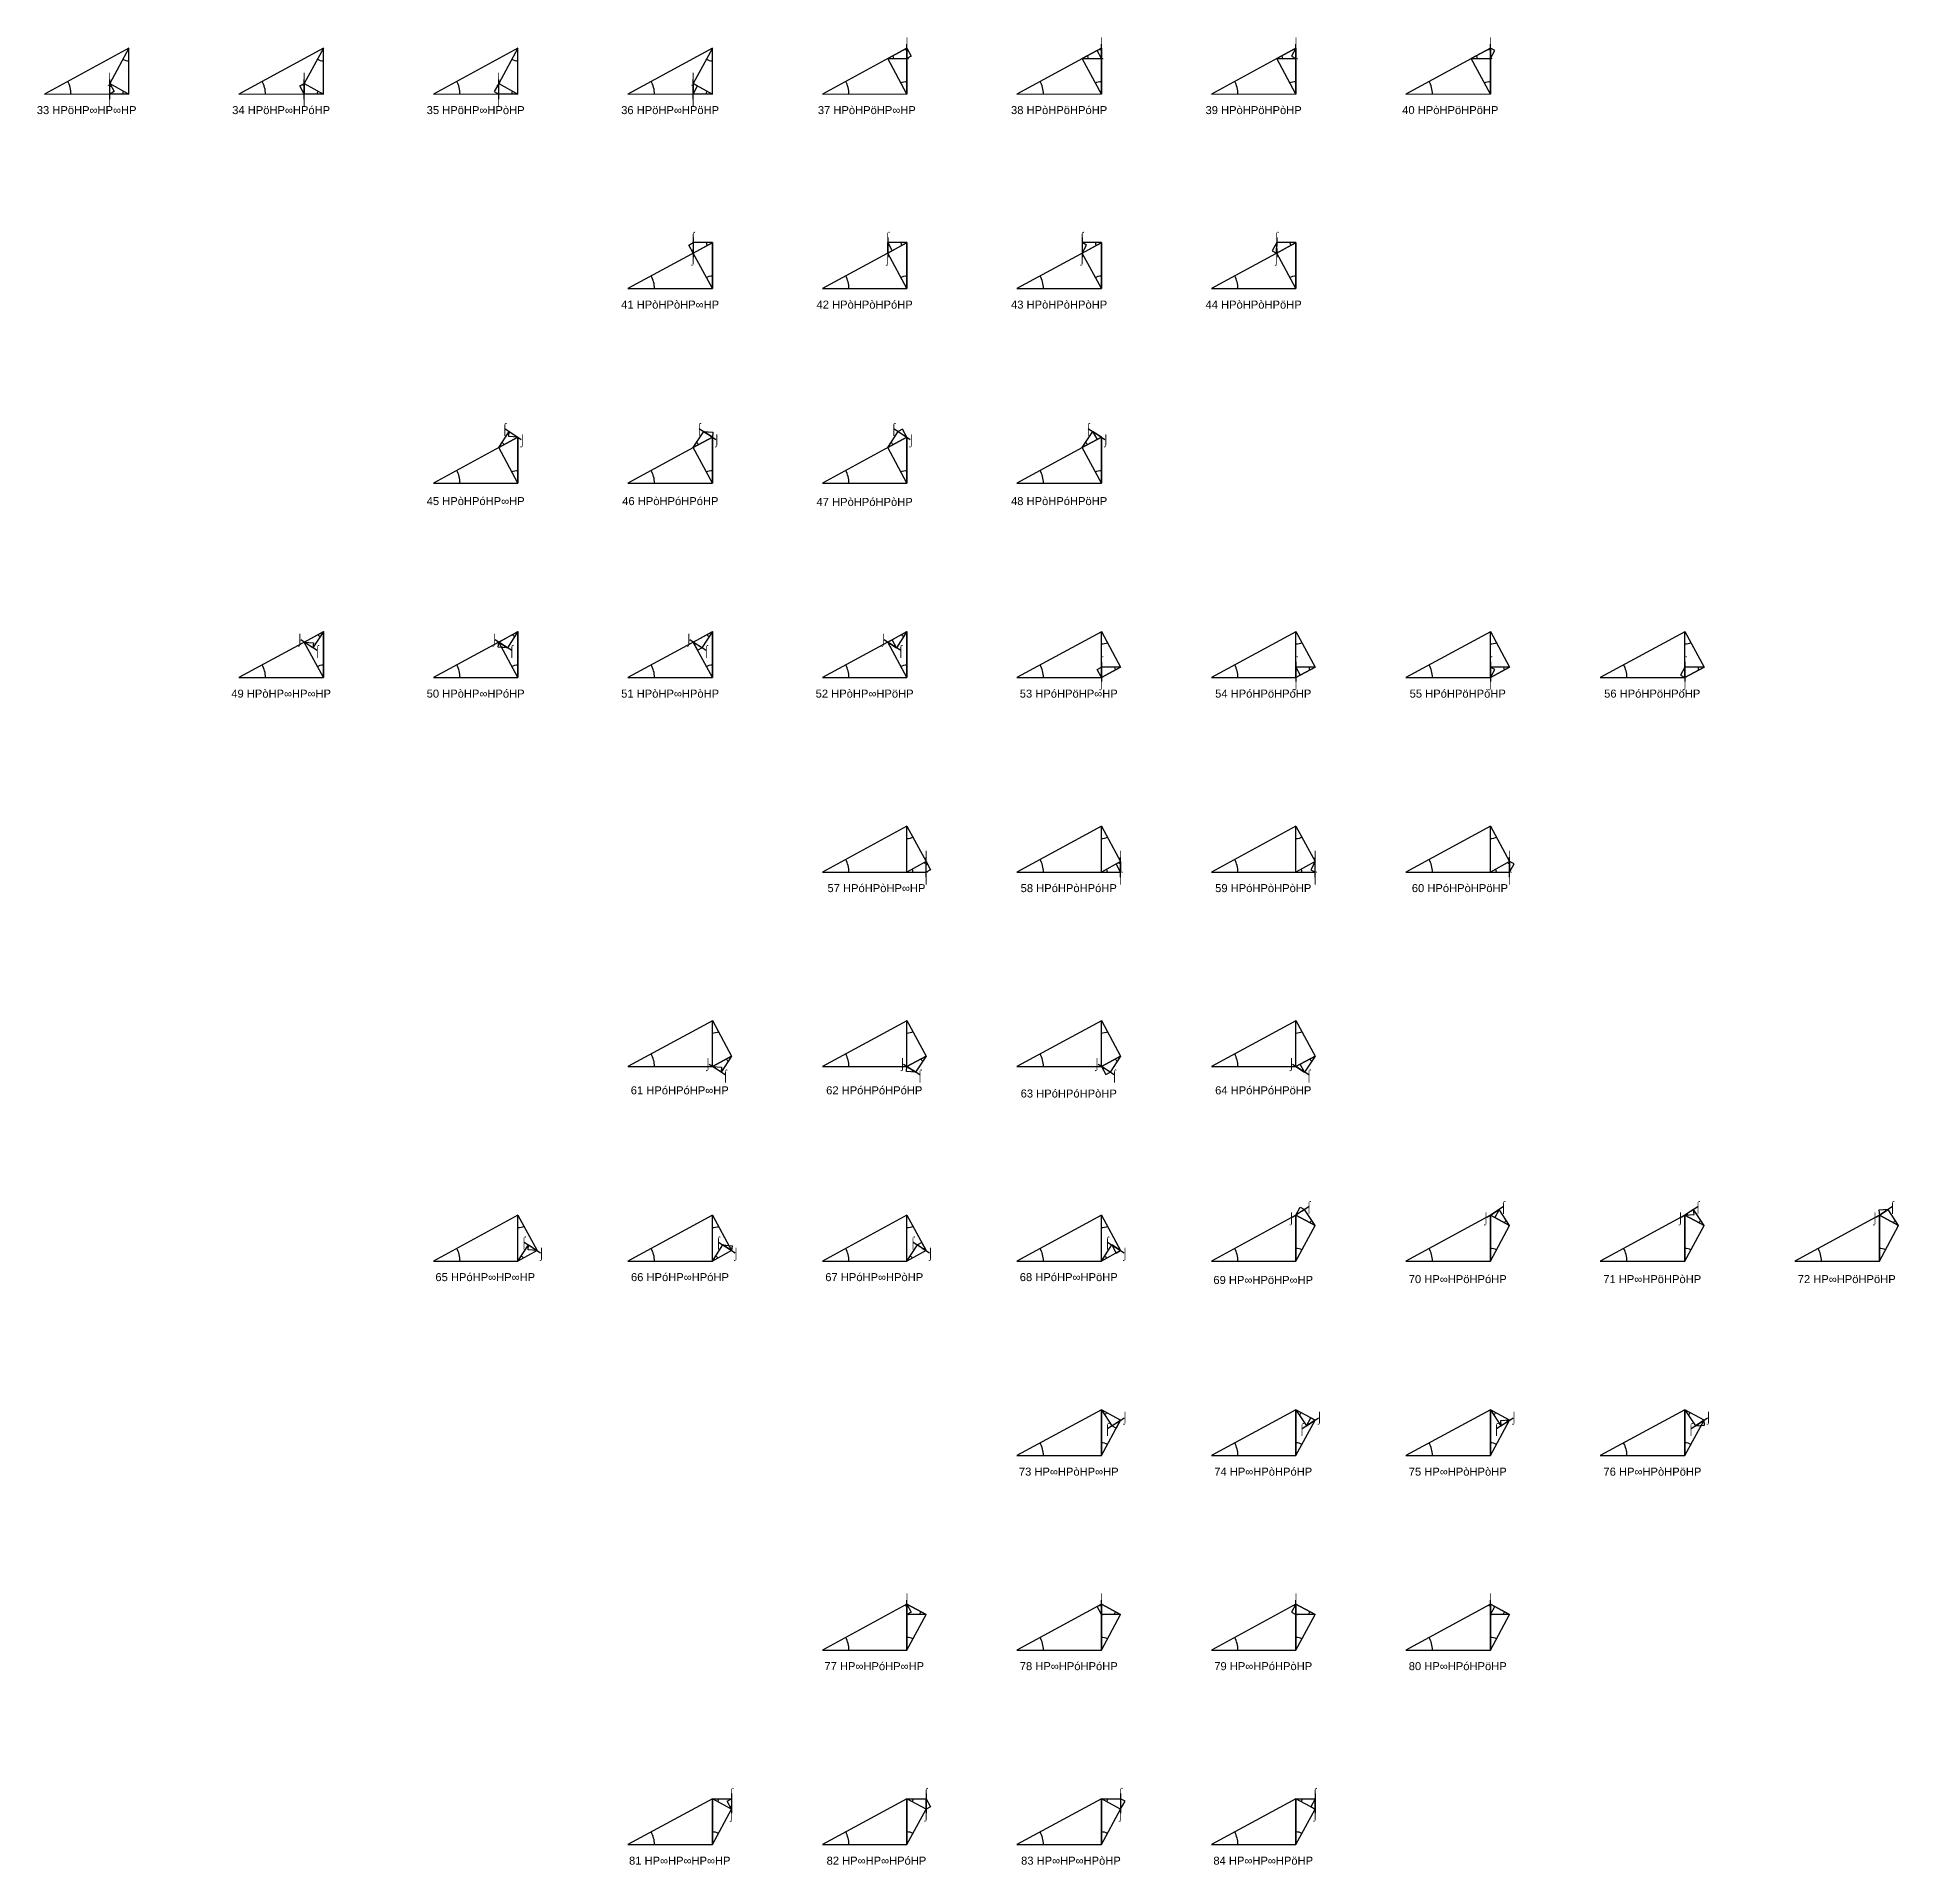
# Model space of a CAD drawing. Header units: millimetres. Extents: x 915202 to 1524453, y -2147646 to 62068.
# Drawn here: x 949630 to 1204688, y -463024 to -212640 of the extents above; entities that cross this region are included whole.
import ezdxf
from ezdxf.enums import TextEntityAlignment as Align

# ---------------------------------------------------------------- set-up
doc = ezdxf.new("R2010")
doc.units = ezdxf.units.MM
doc.linetypes.add('ACAD_ISO02W100', pattern=[15, 12, -3])
for name, color, linetype in [('BASE', 170, 'Continuous'), ('HYPOTENUSE', 20, 'Continuous'), ('PERPENDICULAR', 90, 'Continuous'), ('Standard', 7, 'Continuous')]:
    doc.layers.add(name, color=color, linetype=linetype)
doc.styles.add('Arial', font='arial_0.ttf')

# ---------------------------------------------------------------- blocks, each defined once
blk = doc.blocks.new('fundamental_block_GT')
at = {"color": 4}
blk.add_arc((0, -2), 277, 359.9799, 28.4254, dxfattribs=at)
at = {"layer": 'BASE'}
blk.add_line((0, 0), (879, -7), dxfattribs=at)
at = {"layer": 'HYPOTENUSE'}
blk.add_line((883, 469), (0, 0), dxfattribs=at)
at = {"layer": 'PERPENDICULAR'}
blk.add_line((879, -7), (883, 469), dxfattribs=at)

msp = doc.modelspace()

# ---------------------------------------------------------------- linework, layer by layer
at = {"color": 4, "linetype": 'ACAD_ISO02W100', "ltscale": 100}
for p, q in [((1068790, -216280), (1068790, -213419)), ((1095438, -216280), (1095438, -213419)), ((1122087, -216280), (1122087, -213419)), ((1148736, -216280), (1148736, -213419)), ((959559, -221138), (959559, -218276)), ((986207, -221138), (986207, -218276)), ((1012856, -221138), (1012856, -218276)), ((1039505, -221138), (1039505, -218276)), ((1039505, -240067), (1039505, -242929)), ((1066153, -240067), (1066153, -242929)), ((1092802, -240067), (1092802, -242929)), ((1119451, -240067), (1119451, -242929)), ((1013693, -266262), (1016092, -267821)), ((1040342, -266262), (1042741, -267821)), ((1066990, -266262), (1069389, -267821)), ((1093639, -266262), (1096038, -267821)), ((988007, -296680), (985608, -295121)), ((1014655, -296680), (1012256, -295121)), ((1041304, -296680), (1038905, -295121)), ((1067953, -296680), (1065554, -295121)), ((1095438, -298222), (1095438, -301084)), ((1122087, -298222), (1122087, -301084)), ((1148736, -298222), (1148736, -301084)), ((1175384, -298222), (1175384, -301084)), ((1071426, -327732), (1071426, -324871)), ((1098074, -327732), (1098074, -324871)), ((1124723, -327732), (1124723, -324871)), ((1151372, -327732), (1151372, -324871)), ((1043940, -354835), (1041541, -353276)), ((1070589, -354835), (1068190, -353276)), ((1097238, -354835), (1094838, -353276)), ((1123886, -354835), (1121487, -353276)), ((1123886, -372856), (1121487, -374416)), ((1150535, -372856), (1148136, -374416)), ((1177184, -372856), (1174784, -374416)), ((1203832, -372856), (1201433, -374416)), ((1016329, -377714), (1018728, -379274)), ((1042978, -377714), (1045377, -379274)), ((1069626, -377714), (1072026, -379274)), ((1096275, -377714), (1098674, -379274)), ((1096275, -403275), (1098674, -401715)), ((1122924, -403275), (1125323, -401715)), ((1149572, -403275), (1151972, -401715)), ((1176221, -403275), (1178620, -401715)), ((1068790, -429469), (1068790, -426608)), ((1095438, -429469), (1095438, -426608)), ((1122087, -429469), (1122087, -426608)), ((1148736, -429469), (1148736, -426608)), ((1044777, -453257), (1044777, -456118)), ((1071426, -453257), (1071426, -456118)), ((1098074, -453257), (1098074, -456118)), ((1124723, -453257), (1124723, -456118))]:
    msp.add_line(p, q, dxfattribs=at)

# ---------------------------------------------------------------- block references
for p, xscale, yscale, zscale, rotation in [((962195, -214134), 6.288365151230212, 6.288365151230212, 6.288365151230212, 242.0000000000004), ((988844, -214134), 6.288365151230212, 6.288365151230212, 6.288365151230212, 242.0000000000004), ((1015492, -214134), 6.288365151230212, 6.288365151230212, 6.288365151230212, 242.0000000000004), ((1042141, -214134), 6.288365151230212, 6.288365151230212, 6.288365151230212, 242.0000000000004), ((1068790, -220422), -6.288365151230212, 6.288365151230212, 6.288365151230212, 297.9999999999997), ((1066153, -215565), 2.999423122772292, 2.999423122772292, 2.999423122772292, 0.4883327617912041), ((1068790, -214134), -1.430664227197576, 1.430664227197577, 1.430664227197577, 118.0000000000011), ((1095438, -220422), -6.288365151230212, 6.288365151230212, 6.288365151230212, 297.9999999999997), ((1092802, -215565), 2.999423122772292, 2.999423122772292, 2.999423122772292, 0.4883327617912041), ((1095438, -215565), -1.430664227197577, 1.430664227197577, 1.430664227197577, 298.0000000000011), ((1122087, -220422), -6.288365151230212, 6.288365151230212, 6.288365151230212, 297.9999999999997), ((1119451, -215565), 2.999423122772292, 2.999423122772292, 2.999423122772292, 0.4883327617912041), ((1122087, -214134), 1.430664227197577, 1.430664227197577, 1.430664227197577, 241.9999999999989), ((1148736, -220422), -6.288365151230212, 6.288365151230212, 6.288365151230212, 297.9999999999997), ((1146099, -215565), 2.999423122772292, 2.999423122772292, 2.999423122772292, 0.4883327617912041), ((1148736, -215565), 1.430664227197577, 1.430664227197577, 1.430664227197577, 61.99999999999886), ((959559, -218992), -1.430664227197576, 1.430664227197577, 1.430664227197577, 118.0000000000011), ((962195, -220422), -2.999423122772284, 2.999423122772284, 2.999423122772284, 359.5116672382093), ((986207, -220422), -1.430664227197577, 1.430664227197577, 1.430664227197577, 298.0000000000011), ((988844, -220422), -2.999423122772284, 2.999423122772284, 2.999423122772284, 359.5116672382093), ((1012856, -218992), 1.430664227197577, 1.430664227197577, 1.430664227197577, 241.9999999999989), ((1015492, -220422), -2.999423122772284, 2.999423122772284, 2.999423122772284, 359.5116672382093), ((1039505, -220422), 1.430664227197577, 1.430664227197577, 1.430664227197577, 61.99999999999886), ((1042141, -220422), -2.999423122772284, 2.999423122772284, 2.999423122772284, 359.5116672382093), ((1039505, -242213), -1.430664227197577, 1.430664227197577, 1.430664227197577, 298.0000000000011), ((1042141, -240783), 2.999423122772292, 2.999423122772292, 2.999423122772292, 180.4883327617911), ((1042141, -247071), -6.288365151230212, 6.288365151230212, 6.288365151230212, 297.9999999999997), ((1066153, -240783), -1.430664227197576, 1.430664227197577, 1.430664227197577, 118.0000000000011), ((1068790, -240783), 2.999423122772292, 2.999423122772292, 2.999423122772292, 180.4883327617911), ((1068790, -247071), -6.288365151230212, 6.288365151230212, 6.288365151230212, 297.9999999999997), ((1092802, -242213), 1.430664227197577, 1.430664227197577, 1.430664227197577, 61.99999999999886), ((1095438, -240783), 2.999423122772292, 2.999423122772292, 2.999423122772292, 180.4883327617911), ((1095438, -247071), -6.288365151230212, 6.288365151230212, 6.288365151230212, 297.9999999999997), ((1119451, -240783), 1.430664227197577, 1.430664227197577, 1.430664227197577, 241.9999999999989), ((1122087, -240783), 2.999423122772292, 2.999423122772292, 2.999423122772292, 180.4883327617911), ((1122087, -247071), -6.288365151230212, 6.288365151230212, 6.288365151230212, 297.9999999999997), ((1012856, -268862), -2.999423122772293, 2.999423122772292, 2.999423122772292, 236.4883327617901), ((1015492, -273720), -6.288365151230212, 6.288365151230212, 6.288365151230212, 297.9999999999997), ((1015492, -267431), -1.430664227197543, 1.430664227197543, 1.430664227197543, 354.9766655235809), ((1039505, -268862), -2.999423122772293, 2.999423122772292, 2.999423122772292, 236.4883327617901), ((1042141, -273720), -6.288365151230212, 6.288365151230212, 6.288365151230212, 297.9999999999997), ((1040941, -266652), -1.430664227197543, 1.430664227197543, 1.430664227197543, 174.976665523581), ((1066153, -268862), -2.999423122772293, 2.999423122772292, 2.999423122772292, 236.4883327617901), ((1068790, -273720), -6.288365151230212, 6.288365151230212, 6.288365151230212, 297.9999999999997), ((1068790, -267431), 1.430664227197543, 1.430664227197543, 1.430664227197543, 118.9766655235787), ((1092802, -268862), -2.999423122772293, 2.999423122772292, 2.999423122772292, 236.4883327617901), ((1095438, -273720), -6.288365151230212, 6.288365151230212, 6.288365151230212, 297.9999999999997), ((1094239, -266652), 1.430664227197738, 1.430664227197738, 1.430664227197738, 298.9766655235837), ((988844, -294080), -2.999423122772293, 2.999423122772292, 2.999423122772292, 56.48833276179017), ((1015492, -294080), -2.999423122772293, 2.999423122772292, 2.999423122772292, 56.48833276179017), ((1042141, -294080), -2.999423122772293, 2.999423122772292, 2.999423122772292, 56.48833276179017), ((1068790, -294080), -2.999423122772293, 2.999423122772292, 2.999423122772292, 56.48833276179017), ((986207, -295511), -1.430664227197582, 1.430664227197582, 1.430664227197582, 174.976665523578), ((988844, -300368), -6.288365151230212, 6.288365151230212, 6.288365151230212, 297.9999999999997), ((1014056, -296290), -1.430664227197582, 1.430664227197582, 1.430664227197582, 354.976665523578), ((1015492, -300368), -6.288365151230212, 6.288365151230212, 6.288365151230212, 297.9999999999997), ((1042141, -300368), -6.288365151230212, 6.288365151230212, 6.288365151230212, 297.9999999999997), ((1039505, -295511), 1.430664227197582, 1.430664227197582, 1.430664227197582, 298.9766655235816), ((1068790, -300368), -6.288365151230212, 6.288365151230212, 6.288365151230212, 297.9999999999997), ((1067353, -296290), 1.430664227197582, 1.430664227197582, 1.430664227197582, 118.9766655235816), ((1095438, -294080), -6.288365151230212, 6.288365151230212, 6.288365151230212, 117.9999999999996), ((1122087, -294080), -6.288365151230212, 6.288365151230212, 6.288365151230212, 117.9999999999996), ((1148736, -294080), -6.288365151230212, 6.288365151230212, 6.288365151230212, 117.9999999999996), ((1175384, -294080), -6.288365151230212, 6.288365151230212, 6.288365151230212, 117.9999999999996), ((1095438, -300368), -1.430664227197558, 1.430664227197558, 1.430664227197558, 297.9999999999982), ((1098074, -298938), 2.999423122772181, 2.999423122772181, 2.999423122772181, 180.488332761792), ((1122087, -298938), -1.430664227197558, 1.430664227197558, 1.430664227197558, 117.9999999999981), ((1124723, -298938), 2.999423122772181, 2.999423122772181, 2.999423122772181, 180.488332761792), ((1148736, -300368), 1.430664227197558, 1.430664227197558, 1.430664227197558, 62.00000000000182), ((1151372, -298938), 2.999423122772181, 2.999423122772181, 2.999423122772181, 180.488332761792), ((1175384, -298938), 1.430664227197558, 1.430664227197558, 1.430664227197558, 242.0000000000018), ((1178020, -298938), 2.999423122772181, 2.999423122772181, 2.999423122772181, 180.488332761792), ((1068790, -320729), -6.288365151230212, 6.288365151230212, 6.288365151230212, 117.9999999999996), ((1095438, -320729), -6.288365151230212, 6.288365151230212, 6.288365151230212, 117.9999999999996), ((1122087, -320729), -6.288365151230212, 6.288365151230212, 6.288365151230212, 117.9999999999996), ((1148736, -320729), -6.288365151230212, 6.288365151230212, 6.288365151230212, 117.9999999999996), ((1068790, -327017), 2.999423122772284, 2.999423122772284, 2.999423122772284, 0.488332761791204), ((1071426, -325586), -1.430664227197576, 1.430664227197577, 1.430664227197577, 118.0000000000011), ((1095438, -327017), 2.999423122772284, 2.999423122772284, 2.999423122772284, 0.488332761791204), ((1098074, -327017), -1.430664227197577, 1.430664227197577, 1.430664227197577, 298.0000000000011), ((1122087, -327017), 2.999423122772284, 2.999423122772284, 2.999423122772284, 0.488332761791204), ((1124723, -325586), 1.430664227197577, 1.430664227197577, 1.430664227197577, 241.9999999999989), ((1148736, -327017), 2.999423122772284, 2.999423122772284, 2.999423122772284, 0.488332761791204), ((1151372, -327017), 1.430664227197577, 1.430664227197577, 1.430664227197577, 61.99999999999886), ((1042141, -347377), -6.288365151230212, 6.288365151230212, 6.288365151230212, 117.9999999999996), ((1068790, -347377), -6.288365151230212, 6.288365151230212, 6.288365151230212, 117.9999999999996), ((1095438, -347377), -6.288365151230212, 6.288365151230212, 6.288365151230212, 117.9999999999996), ((1122087, -347377), -6.288365151230212, 6.288365151230212, 6.288365151230212, 117.9999999999996), ((1044777, -352235), -2.999423122772284, 2.999423122772284, 2.999423122772284, 56.48833276178968), ((1071426, -352235), -2.999423122772284, 2.999423122772284, 2.999423122772284, 56.48833276178968), ((1098074, -352235), -2.999423122772284, 2.999423122772284, 2.999423122772284, 56.48833276178968), ((1124723, -352235), -2.999423122772284, 2.999423122772284, 2.999423122772284, 56.48833276178968), ((1042141, -353666), -1.430664227197582, 1.430664227197582, 1.430664227197582, 174.976665523578), ((1069989, -354445), -1.430664227197582, 1.430664227197582, 1.430664227197582, 354.976665523578), ((1095438, -353666), 1.430664227197777, 1.430664227197777, 1.430664227197777, 298.9766655235867), ((1123286, -354445), 1.430664227197777, 1.430664227197777, 1.430664227197777, 118.9766655235867), ((1015492, -374026), -6.288365151230212, 6.288365151230212, 6.288365151230212, 117.9999999999996), ((1042141, -374026), -6.288365151230212, 6.288365151230212, 6.288365151230212, 117.9999999999996), ((1068790, -374026), -6.288365151230212, 6.288365151230212, 6.288365151230212, 117.9999999999996), ((1095438, -374026), -6.288365151230212, 6.288365151230212, 6.288365151230212, 117.9999999999996), ((1122087, -380314), 6.288365151230212, 6.288365151230212, 6.288365151230212, 62.00000000000034), ((1122087, -374026), -1.430664227197511, 1.430664227197511, 1.430664227197511, 241.0233344764193), ((1124723, -375457), 2.999423122772186, 2.999423122772186, 2.999423122772186, 123.5116672382087), ((1148736, -380314), 6.288365151230212, 6.288365151230212, 6.288365151230212, 62.00000000000034), ((1149935, -373246), -1.430664227197511, 1.430664227197511, 1.430664227197511, 61.02333447641938), ((1151372, -375457), 2.999423122772186, 2.999423122772186, 2.999423122772186, 123.5116672382087), ((1175384, -380314), 6.288365151230212, 6.288365151230212, 6.288365151230212, 62.00000000000034), ((1175384, -374026), 1.430664227197511, 1.430664227197511, 1.430664227197511, 5.023334476417129), ((1178020, -375457), 2.999423122772186, 2.999423122772186, 2.999423122772186, 123.5116672382087), ((1202033, -380314), 6.288365151230212, 6.288365151230212, 6.288365151230212, 62.00000000000034), ((1203232, -373246), 1.430664227197511, 1.430664227197511, 1.430664227197511, 185.0233344764171), ((1204669, -375457), 2.999423122772186, 2.999423122772186, 2.999423122772186, 123.5116672382087), ((1015492, -380314), -2.999423122772284, 2.999423122772284, 2.999423122772284, 236.4883327617896), ((1018128, -378884), -1.430664227197582, 1.430664227197582, 1.430664227197582, 354.976665523578), ((1042141, -380314), -2.999423122772284, 2.999423122772284, 2.999423122772284, 236.4883327617896), ((1043578, -378104), -1.430664227197582, 1.430664227197582, 1.430664227197582, 174.976665523578), ((1068790, -380314), -2.999423122772284, 2.999423122772284, 2.999423122772284, 236.4883327617896), ((1071426, -378884), 1.430664227197582, 1.430664227197582, 1.430664227197582, 118.9766655235816), ((1095438, -380314), -2.999423122772284, 2.999423122772284, 2.999423122772284, 236.4883327617896), ((1096875, -378104), 1.430664227197777, 1.430664227197777, 1.430664227197777, 298.9766655235867), ((1095438, -400675), 2.999423122772185, 2.999423122772185, 2.999423122772185, 303.5116672382087), ((1122087, -400675), 2.999423122772185, 2.999423122772185, 2.999423122772185, 303.5116672382087), ((1148736, -400675), 2.999423122772185, 2.999423122772185, 2.999423122772185, 303.5116672382087), ((1175384, -400675), 2.999423122772185, 2.999423122772185, 2.999423122772185, 303.5116672382087), ((1095438, -406963), 6.288365151230212, 6.288365151230212, 6.288365151230212, 62.00000000000034), ((1098074, -402105), -1.430664227197543, 1.430664227197543, 1.430664227197543, 61.02333447642113), ((1122087, -406963), 6.288365151230212, 6.288365151230212, 6.288365151230212, 62.00000000000034), ((1123524, -402885), -1.430664227197543, 1.430664227197543, 1.430664227197543, 241.0233344764212), ((1148736, -406963), 6.288365151230212, 6.288365151230212, 6.288365151230212, 62.00000000000034), ((1151372, -402105), 1.430664227197543, 1.430664227197543, 1.430664227197543, 185.0233344764192), ((1175384, -406963), 6.288365151230212, 6.288365151230212, 6.288365151230212, 62.00000000000034), ((1176821, -402885), 1.430664227197543, 1.430664227197543, 1.430664227197543, 5.023334476419162), ((1068790, -433612), 6.288365151230212, 6.288365151230212, 6.288365151230212, 62.00000000000034), ((1068790, -427323), -1.430664227197519, 1.430664227197519, 1.430664227197519, 118.0000000000011), ((1071426, -428754), -2.999423122772289, 2.999423122772289, 2.999423122772289, 359.5116672382092), ((1095438, -433612), 6.288365151230212, 6.288365151230212, 6.288365151230212, 62.00000000000034), ((1095438, -428754), -1.430664227197519, 1.430664227197519, 1.430664227197519, 298.0000000000105), ((1098074, -428754), -2.999423122772289, 2.999423122772289, 2.999423122772289, 359.5116672382092), ((1122087, -433612), 6.288365151230212, 6.288365151230212, 6.288365151230212, 62.00000000000034), ((1122087, -427323), 1.430664227197519, 1.430664227197519, 1.430664227197519, 242.0000000000082), ((1124723, -428754), -2.999423122772289, 2.999423122772289, 2.999423122772289, 359.5116672382092), ((1148736, -433612), 6.288365151230212, 6.288365151230212, 6.288365151230212, 62.00000000000034), ((1148736, -428754), 1.430664227197519, 1.430664227197519, 1.430664227197519, 62.00000000000819), ((1151372, -428754), -2.999423122772289, 2.999423122772289, 2.999423122772289, 359.5116672382092), ((1042141, -460260), 6.288365151230212, 6.288365151230212, 6.288365151230212, 62.00000000000034), ((1042141, -453972), -2.999423122772289, 2.999423122772289, 2.999423122772289, 179.5116672382092), ((1044777, -455403), -1.430664227197519, 1.430664227197519, 1.430664227197519, 298.0000000000011), ((1068790, -460260), 6.288365151230212, 6.288365151230212, 6.288365151230212, 62.00000000000034), ((1068790, -453972), -2.999423122772289, 2.999423122772289, 2.999423122772289, 179.5116672382092), ((1071426, -453972), -1.430664227197519, 1.430664227197519, 1.430664227197519, 118.0000000000011), ((1095438, -460260), 6.288365151230212, 6.288365151230212, 6.288365151230212, 62.00000000000034), ((1095438, -453972), -2.999423122772289, 2.999423122772289, 2.999423122772289, 179.5116672382092), ((1098074, -455403), 1.430664227197519, 1.430664227197519, 1.430664227197519, 62.00000000000819), ((1122087, -460260), 6.288365151230212, 6.288365151230212, 6.288365151230212, 62.00000000000034), ((1122087, -453972), -2.999423122772289, 2.999423122772289, 2.999423122772289, 179.5116672382092), ((1124723, -453972), 1.430664227197519, 1.430664227197519, 1.430664227197519, 242.0000000000082)]:
    msp.add_blockref('fundamental_block_GT', p, dxfattribs=dict(xscale=xscale, yscale=yscale, zscale=zscale, rotation=rotation))
at = {"layer": 'Standard', "xscale": 13.18371388650824, "yscale": 13.18371388650824, "zscale": 13.18371388650824, "rotation": 0.4883327617913192}
for p in [(950608, -220422), (977256, -220422), (1003905, -220422), (1030554, -220422), (1057202, -220422), (1083851, -220422), (1110500, -220422), (1137148, -220422), (1030554, -247071), (1057202, -247071), (1083851, -247071), (1110500, -247071), (1003905, -273720), (1030554, -273720), (1057202, -273720), (1083851, -273720), (977256, -300368), (1003905, -300368), (1030554, -300368), (1057202, -300368), (1083851, -300368), (1110500, -300368), (1137148, -300368), (1163797, -300368), (1057202, -327017), (1083851, -327017), (1110500, -327017), (1137148, -327017), (1030554, -353666), (1057202, -353666), (1083851, -353666), (1110500, -353666), (1003905, -380314), (1030554, -380314), (1057202, -380314), (1083851, -380314), (1110500, -380314), (1137148, -380314), (1163797, -380314), (1190446, -380314), (1083851, -406963), (1110500, -406963), (1137148, -406963), (1163797, -406963), (1057202, -433612), (1083851, -433612), (1110500, -433612), (1137148, -433612), (1030554, -460260), (1057202, -460260), (1083851, -460260), (1110500, -460260)]:
    msp.add_blockref('fundamental_block_GT', p, dxfattribs=at)

# ---------------------------------------------------------------- texts
at = {"style": 'Arial'}
for s, height, p in [('⌡', 1095, (1068790, -213419)), ('⌡', 1095, (1095438, -213419)), ('⌡', 1095, (1122087, -213419)), ('⌡', 1095, (1148736, -213419)), ('⌠', 1095, (1068790, -216280)), ('⌠', 1095, (1095438, -216280)), ('⌠', 1095, (1122087, -216280)), ('⌠', 1095, (1148736, -216280)), ('⌡', 1095, (959559, -218276)), ('⌡', 1095, (986207, -218276)), ('⌡', 1095, (1012856, -218276)), ('⌡', 1095, (1039505, -218276)), ('⌠', 1095, (959559, -221138)), ('⌠', 1095, (986207, -221138)), ('⌠', 1095, (1012856, -221138)), ('⌠', 1095, (1039505, -221138)), ('33 HPöHP∞HP∞HP', 1095.21, (956401, -222623)), ('34 HPöHP∞HPóHP', 1095.21, (983050, -222623)), ('35 HPöHP∞HPòHP', 1095.21, (1009699, -222623)), ('36 HPöHP∞HPöHP', 1095.21, (1036347, -222623)), ('37 HPòHPöHP∞HP', 1095.21, (1063296, -222623)), ('38 HPòHPöHPóHP', 1095.21, (1089645, -222623)), ('39 HPòHPöHPòHP', 1095.21, (1116293, -222623)), ('40 HPòHPöHPöHP', 1095.21, (1143242, -222623)), ('⌠', 1095, (1039505, -240067)), ('⌠', 1095, (1066153, -240067)), ('⌠', 1095, (1092802, -240067)), ('⌠', 1095, (1119451, -240067)), ('⌡', 1095, (1039505, -242929)), ('⌡', 1095, (1066153, -242929)), ('⌡', 1095, (1092802, -242929)), ('⌡', 1095, (1119451, -242929)), ('41 HPòHPòHP∞HP', 1095.21, (1036347, -249272)), ('42 HPòHPòHPóHP', 1095.21, (1062996, -249272)), ('43 HPòHPòHPòHP', 1095.21, (1089645, -249272)), ('44 HPòHPòHPöHP', 1095.21, (1116293, -249272)), ('⌠', 1095, (1013693, -266262)), ('⌡', 1095, (1016092, -267821)), ('⌠', 1095, (1040342, -266262)), ('⌡', 1095, (1042741, -267821)), ('⌠', 1095, (1066990, -266262)), ('⌡', 1095, (1069389, -267821)), ('⌠', 1095, (1093639, -266262)), ('⌡', 1095, (1096038, -267821)), ('45 HPòHPóHP∞HP', 1095.21, (1009699, -276193)), ('46 HPòHPóHPóHP', 1095.21, (1036374, -276193)), ('47 HPòHPóHPòHP', 1095.21, (1062996, -276307)), ('48 HPòHPóHPöHP', 1095.21, (1089645, -276193)), ('⌡', 1095, (985608, -295121)), ('⌡', 1095, (1012256, -295121)), ('⌡', 1095, (1038905, -295121)), ('⌡', 1095, (1065554, -295121)), ('⌠', 1095, (988007, -296680)), ('⌠', 1095, (1014655, -296680)), ('⌠', 1095, (1041304, -296680)), ('⌠', 1095, (1067953, -296680)), ('⌠', 1095, (1095438, -298222)), ('⌠', 1095, (1122087, -298222)), ('⌠', 1095, (1148736, -298222)), ('⌠', 1095, (1175384, -298222)), ('⌡', 1095, (1095438, -301084)), ('⌡', 1095, (1122087, -301084)), ('⌡', 1095, (1148736, -301084)), ('⌡', 1095, (1175384, -301084)), ('49 HPòHP∞HP∞HP', 1095.21, (983050, -302569)), ('50 HPòHP∞HPóHP', 1095.21, (1009699, -302569)), ('51 HPòHP∞HPòHP', 1095.21, (1036347, -302569)), ('52 HPòHP∞HPöHP', 1095.21, (1062996, -302569)), ('53 HPóHPöHP∞HP', 1095.21, (1090963, -302569)), ('54 HPóHPöHPóHP', 1095.21, (1117611, -302569)), ('55 HPóHPöHPòHP', 1095.21, (1144260, -302569)), ('56 HPóHPöHPöHP', 1095.21, (1170909, -302569)), ('⌡', 1095, (1071426, -324871)), ('⌡', 1095, (1098074, -324871)), ('⌡', 1095, (1124723, -324871)), ('⌡', 1095, (1151372, -324871)), ('57 HPóHPòHP∞HP', 1095.21, (1064614, -329218)), ('⌠', 1095, (1071426, -327732)), ('58 HPóHPòHPóHP', 1095.21, (1090963, -329218)), ('⌠', 1095, (1098074, -327732)), ('59 HPóHPòHPòHP', 1095.21, (1117611, -329218)), ('⌠', 1095, (1124723, -327732)), ('60 HPóHPòHPöHP', 1095.21, (1144560, -329218)), ('⌠', 1095, (1151372, -327732)), ('⌡', 1095, (1041541, -353276)), ('⌠', 1095, (1043940, -354835)), ('⌡', 1095, (1068190, -353276)), ('⌠', 1095, (1070589, -354835)), ('⌡', 1095, (1094838, -353276)), ('⌠', 1095, (1097238, -354835)), ('⌡', 1095, (1121487, -353276)), ('⌠', 1095, (1123886, -354835)), ('61 HPóHPóHP∞HP', 1095.21, (1037665, -356919)), ('62 HPóHPóHPóHP', 1095.21, (1064314, -356919)), ('63 HPóHPóHPòHP', 1095.21, (1090963, -357359)), ('64 HPóHPóHPöHP', 1095.21, (1117611, -356919)), ('⌠', 1095, (1123886, -372856)), ('⌠', 1095, (1150535, -372856)), ('⌠', 1095, (1177184, -372856)), ('⌠', 1095, (1203832, -372856)), ('⌡', 1095, (1121487, -374416)), ('⌡', 1095, (1148136, -374416)), ('⌡', 1095, (1174784, -374416)), ('⌡', 1095, (1201433, -374416)), ('⌠', 1095, (1016329, -377714)), ('⌠', 1095, (1042978, -377714)), ('⌠', 1095, (1069626, -377714)), ('⌠', 1095, (1096275, -377714)), ('⌡', 1095, (1018728, -379274)), ('⌡', 1095, (1045377, -379274)), ('⌡', 1095, (1072026, -379274)), ('⌡', 1095, (1098674, -379274)), ('65 HPóHP∞HP∞HP', 1095.21, (1011017, -382515)), ('66 HPóHP∞HPóHP', 1095.21, (1037692, -382515)), ('67 HPóHP∞HPòHP', 1095.21, (1064314, -382515)), ('68 HPóHP∞HPöHP', 1095.21, (1090963, -382515)), ('69 HP∞HPöHP∞HP', 1095.21, (1117611, -382902)), ('70 HP∞HPöHPóHP', 1095.21, (1144260, -382788)), ('71 HP∞HPöHPòHP', 1095.21, (1170909, -382788)), ('72 HP∞HPöHPöHP', 1095.21, (1197557, -382788)), ('⌠', 1095, (1096275, -403275)), ('⌡', 1095, (1098674, -401715)), ('⌠', 1095, (1122924, -403275)), ('⌡', 1095, (1125323, -401715)), ('⌠', 1095, (1149572, -403275)), ('⌡', 1095, (1151972, -401715)), ('⌠', 1095, (1176221, -403275)), ('⌡', 1095, (1178620, -401715)), ('73 HP∞HPòHP∞HP', 1095.21, (1090963, -409164)), ('74 HP∞HPòHPóHP', 1095.21, (1117611, -409164)), ('75 HP∞HPòHPòHP', 1095.21, (1144260, -409164)), ('76 HP∞HPòHPöHP', 1095.21, (1170936, -409164)), ('⌡', 1095, (1068790, -426608)), ('⌡', 1095, (1095438, -426608)), ('⌡', 1095, (1122087, -426608)), ('⌡', 1095, (1148736, -426608)), ('⌠', 1095, (1068790, -429469)), ('⌠', 1095, (1095438, -429469)), ('⌠', 1095, (1122087, -429469)), ('⌠', 1095, (1148736, -429469)), ('77 HP∞HPóHP∞HP', 1095.21, (1064314, -435813)), ('78 HP∞HPóHPóHP', 1095.21, (1090963, -435813)), ('79 HP∞HPóHPòHP', 1095.21, (1117611, -435813)), ('80 HP∞HPóHPöHP', 1095.21, (1144260, -435813)), ('⌠', 1095, (1044777, -453257)), ('⌠', 1095, (1071426, -453257)), ('⌠', 1095, (1098074, -453257)), ('⌠', 1095, (1124723, -453257)), ('⌡', 1095, (1044777, -456118)), ('⌡', 1095, (1071426, -456118)), ('⌡', 1095, (1098074, -456118)), ('⌡', 1095, (1124723, -456118)), ('81 HP∞HP∞HP∞HP', 1095.21, (1037665, -462461)), ('82 HP∞HP∞HPóHP', 1095.21, (1064614, -462461)), ('83 HP∞HP∞HPòHP', 1095.21, (1091263, -462461)), ('84 HP∞HP∞HPöHP', 1095.21, (1117611, -462461))]:
    msp.add_text(s, height=height, dxfattribs=at).set_placement(p, align=Align.MIDDLE_CENTER)

doc.saveas('drawing.dxf')
